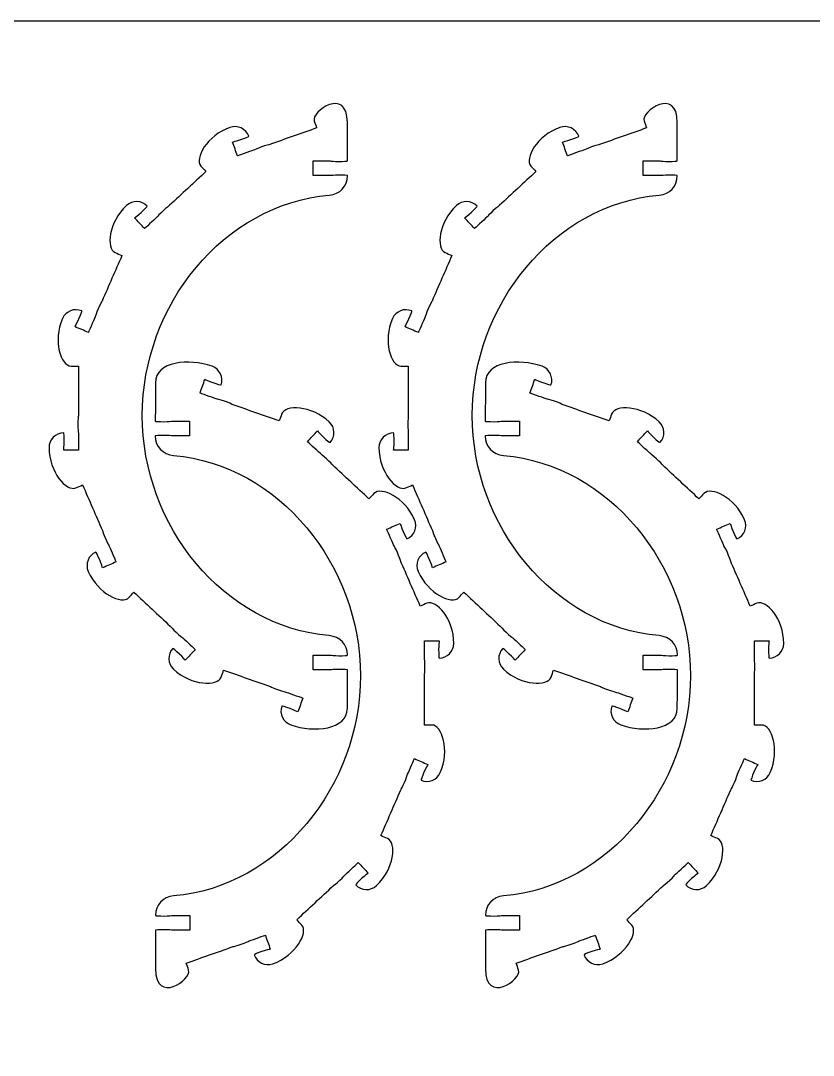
# Model space of a CAD drawing. Extents: x 0 to 580, y 0 to 450.
# Drawn here: x 255.8 to 418, y 238.6 to 450.2 of the extents above; entities that cross this region are included whole.
import ezdxf

# ---------------------------------------------------------------- set-up
doc = ezdxf.new("R2010")
doc.units = 0
doc.header["$MEASUREMENT"] = 0
doc.layers.add('DEFAULT', color=18, linetype='CONTINUOUS')

msp = doc.modelspace()

# ---------------------------------------------------------------- linework, layer by layer
at = {"layer": 'DEFAULT', "color": 18}
msp.add_lwpolyline([(580.18, 0.18), (0.18, 0.18), (0.18, 450.18), (580.18, 450.18)], close=True, dxfattribs=at)
at = {"layer": 'DEFAULT', "color": 1}
for points, knots in [([(322.72, 320.42), (322.72, 320.36), (321.93, 320.32), (320.97, 320.32), (320, 320.32), (319.39, 320.42), (319.22, 320.42), (318.05, 320.42), (316.88, 320.42), (315.72, 320.42), (315.72, 319.42), (315.72, 318.42), (315.72, 317.42), (316.88, 317.42), (318.05, 317.42), (319.22, 317.42), (319.39, 317.42), (320, 317.52), (320.97, 317.52), (321.93, 317.52), (322.72, 317.47), (322.72, 317.42), (322.7, 314.8), (322.69, 312.19), (322.68, 309.57), (322.68, 305.16), (315.82, 304.52), (311.1, 306.18), (309.54, 306.73), (308.72, 308.44), (309.27, 310), (309.29, 310.06), (310.04, 309.84), (310.95, 309.52), (311.86, 309.19), (312.4, 308.9), (312.57, 308.84), (312.9, 309.78), (313.23, 310.73), (313.57, 311.67), (313.57, 311.67), (311.09, 312.54), (310.27, 312.83), (310.1, 312.89), (309.49, 313), (308.58, 313.32), (307.67, 313.64), (307.09, 313.95), (306.97, 314), (303.77, 315.12), (300.57, 316.25), (297.37, 317.38), (297.2, 316.91), (297.04, 316.44), (296.87, 315.96), (296.18, 314.01), (290.78, 314.15), (287.12, 317.56), (285.9, 318.69), (285.84, 320.58), (286.97, 321.79), (287, 321.83), (287.6, 321.34), (288.32, 320.67), (289.02, 320.02), (289.4, 319.53), (289.53, 319.41), (290.21, 320.14), (290.89, 320.87), (291.57, 321.6), (291.57, 321.6), (289.65, 323.39), (289.01, 323.99), (288.88, 324.11), (288.37, 324.45), (287.66, 325.11), (286.95, 325.77), (286.54, 326.29), (286.45, 326.37), (283.97, 328.69), (281.48, 331), (279, 333.31), (278.66, 332.94), (278.32, 332.58), (277.98, 332.21), (276.57, 330.7), (271.67, 332.98), (269.67, 337.56), (269.01, 339.08), (269.7, 340.85), (271.22, 341.51), (271.27, 341.53), (271.62, 340.83), (272.01, 339.94), (272.4, 339.06), (272.55, 338.46), (272.62, 338.3), (273.54, 338.7), (274.45, 339.1), (275.37, 339.5), (275.37, 339.5), (274.32, 341.9), (273.97, 342.71), (273.9, 342.87), (273.57, 343.38), (273.18, 344.27), (272.79, 345.16), (272.62, 345.79), (272.57, 345.91), (271.22, 349.02), (269.86, 352.13), (268.51, 355.24), (268.05, 355.04), (267.59, 354.84), (267.13, 354.64), (265.24, 353.82), (261.65, 357.87), (261.65, 362.87), (261.65, 364.53), (262.99, 365.87), (264.65, 365.87), (264.7, 365.87), (264.75, 365.09), (264.75, 364.12), (264.75, 363.15), (264.65, 362.55), (264.65, 362.37), (265.65, 362.37), (266.65, 362.37), (267.65, 362.37), (267.65, 363.54), (267.65, 364.7), (267.65, 365.87), (267.65, 366.04), (267.55, 366.65), (267.55, 367.62), (267.55, 368.59), (267.65, 369.24), (267.65, 369.37), (267.65, 372.76), (267.65, 376.15), (267.65, 379.54), (267.15, 379.54), (266.65, 379.54), (266.15, 379.54), (264.08, 379.54), (262.41, 384.69), (264.4, 389.27), (265.07, 390.79), (266.83, 391.49), (268.35, 390.83), (268.4, 390.81), (268.13, 390.07), (267.74, 389.18), (267.36, 388.3), (267.03, 387.78), (266.96, 387.62), (267.87, 387.22), (268.79, 386.82), (269.7, 386.42), (269.7, 386.42), (270.75, 388.83), (271.1, 389.63), (271.17, 389.79), (271.32, 390.39), (271.71, 391.27), (272.1, 392.16), (272.45, 392.72), (272.5, 392.84), (273.85, 395.95), (275.21, 399.06), (276.56, 402.16), (276.11, 402.36), (275.65, 402.56), (275.19, 402.76), (273.29, 403.59), (273.81, 408.97), (277.47, 412.38), (278.69, 413.51), (280.58, 413.44), (281.71, 412.23), (281.75, 412.19), (281.21, 411.63), (280.5, 410.96), (279.79, 410.31), (279.28, 409.96), (279.15, 409.84), (279.83, 409.11), (280.51, 408.38), (281.19, 407.65), (281.19, 407.65), (283.12, 409.44), (283.76, 410.04), (283.88, 410.16), (284.26, 410.64), (284.97, 411.3), (285.68, 411.96), (286.22, 412.33), (286.32, 412.42), (288.8, 414.73), (291.28, 417.04), (293.76, 419.35), (293.42, 419.72), (293.08, 420.09), (292.74, 420.45), (291.33, 421.96), (293.96, 426.7), (298.67, 428.36), (300.24, 428.91), (301.95, 428.09), (302.5, 426.53), (302.52, 426.48), (301.8, 426.17), (300.88, 425.85), (299.97, 425.53), (299.37, 425.42), (299.2, 425.36), (299.53, 424.42), (299.87, 423.48), (300.2, 422.53), (300.2, 422.53), (302.67, 423.41), (303.5, 423.7), (303.66, 423.76), (304.2, 424.05), (305.12, 424.37), (306.03, 424.7), (306.68, 424.82), (306.8, 424.86), (310, 425.99), (313.2, 427.12), (316.39, 428.24), (316.23, 428.72), (316.06, 429.19), (315.9, 429.66), (315.21, 431.61), (322.68, 436.8), (322.68, 429.34), (322.68, 426.73), (322.68, 424.12), (322.68, 421.5), (322.68, 421.45), (321.9, 421.4), (320.93, 421.4), (319.96, 421.4), (319.35, 421.5), (319.18, 421.5), (318.01, 421.5), (316.85, 421.5), (315.68, 421.5), (315.68, 420.5), (315.68, 419.5), (315.68, 418.5), (316.85, 418.5), (318.01, 418.5), (319.18, 418.5), (319.35, 418.5), (319.96, 418.6), (320.93, 418.6), (321.9, 418.6), (322.68, 418.56), (322.68, 418.5), (322.68, 416.29), (321.18, 414.69), (318.98, 414.5), (297.31, 412.6), (280.73, 391.97), (280.73, 369.46), (280.73, 346.95), (297.31, 326.31), (318.98, 324.42), (321.18, 324.22), (322.72, 322.63), (322.72, 320.42)], [1, 1, 1, 1, 2, 2, 2, 3, 3, 3, 12.921, 12.921, 12.921, 21.425, 21.425, 21.425, 31.346, 31.346, 31.346, 32.346, 32.346, 32.346, 33.346, 33.346, 33.346, 55.573262, 55.573262, 55.573262, 56.573262, 56.573262, 56.573262, 57.573262, 57.573262, 57.573262, 58.573262, 58.573262, 58.573262, 59.573262, 59.573262, 59.573262, 68.073766, 68.073766, 68.073766, 69.073766, 69.073766, 69.073766, 70.073766, 70.073766, 70.073766, 71.073766, 71.073766, 71.073766, 99.91546, 99.91546, 99.91546, 104.167459, 104.167459, 104.167459, 105.167459, 105.167459, 105.167459, 106.167459, 106.167459, 106.167459, 107.167459, 107.167459, 107.167459, 108.167459, 108.167459, 108.167459, 116.666616, 116.666616, 116.666616, 117.666616, 117.666616, 117.666616, 118.666616, 118.666616, 118.666616, 119.666616, 119.666616, 119.666616, 148.508766, 148.508766, 148.508766, 152.760489, 152.760489, 152.760489, 153.760489, 153.760489, 153.760489, 154.760489, 154.760489, 154.760489, 155.760489, 155.760489, 155.760489, 156.760489, 156.760489, 156.760489, 165.261293, 165.261293, 165.261293, 166.261293, 166.261293, 166.261293, 167.261293, 167.261293, 167.261293, 168.261293, 168.261293, 168.261293, 197.103275, 197.103275, 197.103275, 201.355451, 201.355451, 201.355451, 202.355451, 202.355451, 202.355451, 203.355451, 203.355451, 203.355451, 204.355451, 204.355451, 204.355451, 205.355451, 205.355451, 205.355451, 213.855451, 213.855451, 213.855451, 223.774451, 223.774451, 223.774451, 224.774451, 224.774451, 224.774451, 225.774451, 225.774451, 225.774451, 254.616452, 254.616452, 254.616452, 258.868452, 258.868452, 258.868452, 259.868452, 259.868452, 259.868452, 260.868452, 260.868452, 260.868452, 261.868452, 261.868452, 261.868452, 262.868452, 262.868452, 262.868452, 271.367939, 271.367939, 271.367939, 272.367939, 272.367939, 272.367939, 273.367939, 273.367939, 273.367939, 274.367939, 274.367939, 274.367939, 303.210438, 303.210438, 303.210438, 307.462215, 307.462215, 307.462215, 308.462215, 308.462215, 308.462215, 309.462215, 309.462215, 309.462215, 310.462215, 310.462215, 310.462215, 311.462215, 311.462215, 311.462215, 319.962104, 319.962104, 319.962104, 320.962104, 320.962104, 320.962104, 321.962104, 321.962104, 321.962104, 322.962104, 322.962104, 322.962104, 351.803471, 351.803471, 351.803471, 356.055195, 356.055195, 356.055195, 357.055195, 357.055195, 357.055195, 358.055195, 358.055195, 358.055195, 359.055195, 359.055195, 359.055195, 360.055195, 360.055195, 360.055195, 368.554756, 368.554756, 368.554756, 369.554756, 369.554756, 369.554756, 370.554756, 370.554756, 370.554756, 371.554756, 371.554756, 371.554756, 400.39645, 400.39645, 400.39645, 404.648449, 404.648449, 404.648449, 405.648449, 405.648449, 405.648449, 427.875449, 427.875449, 427.875449, 428.875449, 428.875449, 428.875449, 429.875449, 429.875449, 429.875449, 439.796449, 439.796449, 439.796449, 448.300449, 448.300449, 448.300449, 458.221449, 458.221449, 458.221449, 459.221449, 459.221449, 459.221449, 460.221449, 460.221449, 460.221449, 461.221449, 461.221449, 461.221449, 462.221449, 462.221449, 462.221449, 463.221449, 463.221449, 463.221449, 464.221449, 464.221449, 464.221449, 464.221449]), ([(390.22, 320.42), (390.22, 320.36), (389.44, 320.32), (388.47, 320.32), (387.5, 320.32), (386.9, 320.42), (386.72, 320.42), (385.55, 320.42), (384.39, 320.42), (383.22, 320.42), (383.22, 319.42), (383.22, 318.42), (383.22, 317.42), (384.39, 317.42), (385.55, 317.42), (386.72, 317.42), (386.9, 317.42), (387.5, 317.52), (388.47, 317.52), (389.44, 317.52), (390.22, 317.47), (390.22, 317.42), (390.21, 314.8), (390.2, 312.19), (390.18, 309.57), (390.18, 305.16), (383.32, 304.52), (378.61, 306.18), (377.04, 306.73), (376.22, 308.44), (376.77, 310), (376.79, 310.06), (377.54, 309.84), (378.46, 309.52), (379.37, 309.19), (379.91, 308.9), (380.07, 308.84), (380.41, 309.78), (380.74, 310.73), (381.07, 311.67), (381.07, 311.67), (378.6, 312.54), (377.77, 312.83), (377.6, 312.89), (377, 313), (376.09, 313.32), (375.17, 313.64), (374.59, 313.95), (374.47, 314), (371.27, 315.12), (368.07, 316.25), (364.87, 317.38), (364.71, 316.91), (364.54, 316.44), (364.38, 315.96), (363.69, 314.01), (358.28, 314.15), (354.62, 317.56), (353.41, 318.69), (353.34, 320.58), (354.47, 321.79), (354.51, 321.83), (355.11, 321.34), (355.82, 320.67), (356.53, 320.02), (356.9, 319.53), (357.03, 319.41), (357.71, 320.14), (358.4, 320.87), (359.08, 321.6), (359.08, 321.6), (357.16, 323.39), (356.52, 323.99), (356.39, 324.11), (355.87, 324.45), (355.17, 325.11), (354.46, 325.77), (354.05, 326.29), (353.95, 326.37), (351.47, 328.69), (348.99, 331), (346.51, 333.31), (346.17, 332.94), (345.83, 332.58), (345.49, 332.21), (344.08, 330.7), (339.17, 332.98), (337.17, 337.56), (336.51, 339.08), (337.21, 340.85), (338.73, 341.51), (338.77, 341.53), (339.13, 340.83), (339.52, 339.94), (339.9, 339.06), (340.05, 338.46), (340.12, 338.3), (341.04, 338.7), (341.96, 339.1), (342.87, 339.5), (342.87, 339.5), (341.83, 341.9), (341.48, 342.71), (341.4, 342.87), (341.07, 343.38), (340.69, 344.27), (340.3, 345.16), (340.13, 345.79), (340.08, 345.91), (338.72, 349.02), (337.37, 352.13), (336.01, 355.24), (335.55, 355.04), (335.1, 354.84), (334.64, 354.64), (332.74, 353.82), (329.15, 357.87), (329.15, 362.87), (329.15, 364.53), (330.5, 365.87), (332.15, 365.87), (332.21, 365.87), (332.25, 365.09), (332.25, 364.12), (332.25, 363.15), (332.15, 362.55), (332.15, 362.37), (333.15, 362.37), (334.15, 362.37), (335.15, 362.37), (335.15, 363.54), (335.15, 364.7), (335.15, 365.87), (335.15, 366.04), (335.05, 366.65), (335.05, 367.62), (335.05, 368.59), (335.15, 369.24), (335.15, 369.37), (335.15, 372.76), (335.15, 376.15), (335.15, 379.54), (334.65, 379.54), (334.15, 379.54), (333.65, 379.54), (331.58, 379.54), (329.91, 384.69), (331.91, 389.27), (332.57, 390.79), (334.34, 391.49), (335.86, 390.83), (335.91, 390.81), (335.64, 390.07), (335.25, 389.18), (334.86, 388.3), (334.53, 387.78), (334.46, 387.62), (335.38, 387.22), (336.29, 386.82), (337.21, 386.42), (337.21, 386.42), (338.26, 388.83), (338.61, 389.63), (338.68, 389.79), (338.83, 390.39), (339.22, 391.27), (339.6, 392.16), (339.95, 392.72), (340.01, 392.84), (341.36, 395.95), (342.71, 399.06), (344.07, 402.16), (343.61, 402.36), (343.15, 402.56), (342.69, 402.76), (340.8, 403.59), (341.32, 408.97), (344.98, 412.38), (346.19, 413.51), (348.09, 413.44), (349.22, 412.23), (349.25, 412.19), (348.71, 411.63), (348, 410.96), (347.3, 410.31), (346.79, 409.96), (346.66, 409.84), (347.34, 409.11), (348.02, 408.38), (348.7, 407.65), (348.7, 407.65), (350.62, 409.44), (351.26, 410.04), (351.39, 410.16), (351.77, 410.64), (352.47, 411.3), (353.18, 411.96), (353.73, 412.33), (353.82, 412.42), (356.3, 414.73), (358.79, 417.04), (361.27, 419.35), (360.93, 419.72), (360.59, 420.09), (360.25, 420.45), (358.84, 421.96), (361.46, 426.7), (366.18, 428.36), (367.74, 428.91), (369.45, 428.09), (370.01, 426.53), (370.02, 426.48), (369.3, 426.17), (368.39, 425.85), (367.48, 425.53), (366.87, 425.42), (366.71, 425.36), (367.04, 424.42), (367.37, 423.48), (367.7, 422.53), (367.7, 422.53), (370.18, 423.41), (371, 423.7), (371.17, 423.76), (371.71, 424.05), (372.62, 424.37), (373.54, 424.7), (374.18, 424.82), (374.3, 424.86), (377.5, 425.99), (380.7, 427.12), (383.9, 428.24), (383.73, 428.72), (383.57, 429.19), (383.4, 429.66), (382.71, 431.61), (390.18, 436.8), (390.18, 429.34), (390.18, 426.73), (390.18, 424.12), (390.18, 421.5), (390.18, 421.45), (389.4, 421.4), (388.43, 421.4), (387.47, 421.4), (386.86, 421.5), (386.68, 421.5), (385.52, 421.5), (384.35, 421.5), (383.18, 421.5), (383.18, 420.5), (383.18, 419.5), (383.18, 418.5), (384.35, 418.5), (385.52, 418.5), (386.68, 418.5), (386.86, 418.5), (387.47, 418.6), (388.43, 418.6), (389.4, 418.6), (390.18, 418.56), (390.18, 418.5), (390.18, 416.29), (388.69, 414.69), (386.48, 414.5), (364.81, 412.6), (348.24, 391.97), (348.24, 369.46), (348.24, 346.95), (364.81, 326.31), (386.48, 324.42), (388.69, 324.22), (390.22, 322.63), (390.22, 320.42)], [1, 1, 1, 1, 2, 2, 2, 3, 3, 3, 12.922, 12.922, 12.922, 21.426, 21.426, 21.426, 31.348, 31.348, 31.348, 32.348, 32.348, 32.348, 33.348, 33.348, 33.348, 55.575262, 55.575262, 55.575262, 56.575262, 56.575262, 56.575262, 57.575262, 57.575262, 57.575262, 58.575262, 58.575262, 58.575262, 59.575262, 59.575262, 59.575262, 68.076099, 68.076099, 68.076099, 69.076099, 69.076099, 69.076099, 70.076099, 70.076099, 70.076099, 71.076099, 71.076099, 71.076099, 99.917793, 99.917793, 99.917793, 104.169792, 104.169792, 104.169792, 105.169792, 105.169792, 105.169792, 106.169792, 106.169792, 106.169792, 107.169792, 107.169792, 107.169792, 108.169792, 108.169792, 108.169792, 116.668949, 116.668949, 116.668949, 117.668949, 117.668949, 117.668949, 118.668949, 118.668949, 118.668949, 119.668949, 119.668949, 119.668949, 148.511098, 148.511098, 148.511098, 152.763503, 152.763503, 152.763503, 153.763503, 153.763503, 153.763503, 154.763503, 154.763503, 154.763503, 155.763503, 155.763503, 155.763503, 156.763503, 156.763503, 156.763503, 165.264307, 165.264307, 165.264307, 166.264307, 166.264307, 166.264307, 167.264307, 167.264307, 167.264307, 168.264307, 168.264307, 168.264307, 197.106289, 197.106289, 197.106289, 201.358465, 201.358465, 201.358465, 202.358465, 202.358465, 202.358465, 203.358465, 203.358465, 203.358465, 204.358465, 204.358465, 204.358465, 205.358465, 205.358465, 205.358465, 213.858465, 213.858465, 213.858465, 223.777465, 223.777465, 223.777465, 224.777465, 224.777465, 224.777465, 225.777465, 225.777465, 225.777465, 254.619465, 254.619465, 254.619465, 258.871465, 258.871465, 258.871465, 259.871465, 259.871465, 259.871465, 260.871465, 260.871465, 260.871465, 261.871465, 261.871465, 261.871465, 262.871465, 262.871465, 262.871465, 271.370953, 271.370953, 271.370953, 272.370953, 272.370953, 272.370953, 273.370953, 273.370953, 273.370953, 274.370953, 274.370953, 274.370953, 303.213452, 303.213452, 303.213452, 307.465229, 307.465229, 307.465229, 308.465229, 308.465229, 308.465229, 309.465229, 309.465229, 309.465229, 310.465229, 310.465229, 310.465229, 311.465229, 311.465229, 311.465229, 319.965118, 319.965118, 319.965118, 320.965118, 320.965118, 320.965118, 321.965118, 321.965118, 321.965118, 322.965118, 322.965118, 322.965118, 351.806485, 351.806485, 351.806485, 356.058209, 356.058209, 356.058209, 357.058209, 357.058209, 357.058209, 358.058209, 358.058209, 358.058209, 359.058209, 359.058209, 359.058209, 360.058209, 360.058209, 360.058209, 368.557769, 368.557769, 368.557769, 369.557769, 369.557769, 369.557769, 370.557769, 370.557769, 370.557769, 371.557769, 371.557769, 371.557769, 400.399464, 400.399464, 400.399464, 404.651463, 404.651463, 404.651463, 405.651463, 405.651463, 405.651463, 427.878463, 427.878463, 427.878463, 428.878463, 428.878463, 428.878463, 429.878463, 429.878463, 429.878463, 439.799463, 439.799463, 439.799463, 448.303463, 448.303463, 448.303463, 458.224463, 458.224463, 458.224463, 459.224463, 459.224463, 459.224463, 460.224463, 460.224463, 460.224463, 461.224463, 461.224463, 461.224463, 462.224463, 462.224463, 462.224463, 463.224463, 463.224463, 463.224463, 464.224463, 464.224463, 464.224463, 464.224463]), ([(283.39, 365.28), (283.39, 365.33), (284.17, 365.38), (285.14, 365.38), (286.11, 365.38), (286.71, 365.28), (286.89, 365.28), (288.06, 365.28), (289.22, 365.28), (290.39, 365.28), (290.39, 366.28), (290.39, 367.28), (290.39, 368.28), (289.22, 368.28), (288.06, 368.28), (286.89, 368.28), (286.71, 368.28), (286.11, 368.18), (285.14, 368.18), (284.17, 368.18), (283.39, 368.22), (283.39, 368.28), (283.4, 370.89), (283.41, 373.51), (283.43, 376.12), (283.43, 380.54), (290.29, 381.18), (295, 379.52), (296.57, 378.96), (297.39, 377.25), (296.84, 375.69), (296.82, 375.64), (296.07, 375.86), (295.15, 376.18), (294.24, 376.5), (293.7, 376.79), (293.54, 376.85), (293.2, 375.91), (292.87, 374.97), (292.54, 374.03), (292.54, 374.03), (295.01, 373.15), (295.84, 372.86), (296.01, 372.8), (296.61, 372.69), (297.52, 372.37), (298.44, 372.05), (299.02, 371.74), (299.14, 371.7), (302.34, 370.57), (305.54, 369.44), (308.74, 368.32), (308.9, 368.79), (309.07, 369.26), (309.24, 369.73), (309.92, 371.68), (315.33, 371.55), (318.99, 368.14), (320.2, 367.01), (320.27, 365.11), (319.14, 363.9), (319.1, 363.86), (318.5, 364.36), (317.79, 365.02), (317.08, 365.68), (316.71, 366.16), (316.58, 366.28), (315.9, 365.55), (315.21, 364.82), (314.53, 364.09), (314.53, 364.09), (316.45, 362.3), (317.1, 361.71), (317.22, 361.59), (317.74, 361.24), (318.44, 360.59), (319.15, 359.92), (319.56, 359.41), (319.66, 359.32), (322.14, 357.01), (324.62, 354.7), (327.1, 352.39), (327.44, 352.75), (327.78, 353.12), (328.12, 353.48), (329.53, 355), (334.44, 352.72), (336.44, 348.14), (337.1, 346.61), (336.4, 344.85), (334.88, 344.19), (334.84, 344.17), (334.48, 344.86), (334.09, 345.75), (333.71, 346.64), (333.56, 347.23), (333.49, 347.39), (332.57, 347), (331.65, 346.6), (330.74, 346.2), (330.74, 346.2), (331.79, 343.79), (332.13, 342.99), (332.21, 342.83), (332.54, 342.31), (332.92, 341.42), (333.31, 340.53), (333.48, 339.9), (333.53, 339.78), (334.89, 336.67), (336.24, 333.56), (337.6, 330.45), (338.06, 330.65), (338.51, 330.85), (338.97, 331.05), (340.87, 331.88), (344.46, 327.83), (344.46, 322.83), (344.46, 321.17), (343.11, 319.83), (341.46, 319.83), (341.4, 319.83), (341.36, 320.61), (341.36, 321.58), (341.36, 322.54), (341.46, 323.15), (341.46, 323.33), (340.46, 323.33), (339.46, 323.33), (338.46, 323.33), (338.46, 322.16), (338.46, 320.99), (338.46, 319.83), (338.46, 319.65), (338.56, 319.04), (338.56, 318.08), (338.56, 317.11), (338.46, 316.46), (338.46, 316.33), (338.46, 312.94), (338.46, 309.54), (338.46, 306.15), (338.96, 306.15), (339.46, 306.15), (339.96, 306.15), (342.03, 306.15), (343.7, 301), (341.7, 296.42), (341.04, 294.9), (339.27, 294.21), (337.75, 294.87), (337.7, 294.89), (337.97, 295.62), (338.36, 296.51), (338.75, 297.4), (339.08, 297.91), (339.15, 298.08), (338.23, 298.48), (337.32, 298.88), (336.4, 299.27), (336.4, 299.27), (335.35, 296.87), (335, 296.07), (334.93, 295.9), (334.78, 295.31), (334.39, 294.42), (334.01, 293.53), (333.66, 292.98), (333.61, 292.86), (332.25, 289.75), (330.9, 286.64), (329.54, 283.53), (330, 283.33), (330.46, 283.13), (330.92, 282.93), (332.81, 282.1), (332.29, 276.72), (328.63, 273.31), (327.42, 272.18), (325.52, 272.25), (324.39, 273.47), (324.36, 273.5), (324.9, 274.07), (325.61, 274.73), (326.31, 275.39), (326.82, 275.73), (326.95, 275.85), (326.27, 276.58), (325.59, 277.31), (324.91, 278.04), (324.91, 278.04), (322.99, 276.26), (322.35, 275.66), (322.22, 275.54), (321.84, 275.05), (321.14, 274.39), (320.43, 273.73), (319.88, 273.36), (319.79, 273.27), (317.31, 270.96), (314.82, 268.65), (312.34, 266.34), (312.68, 265.98), (313.02, 265.61), (313.36, 265.24), (314.77, 263.73), (312.15, 259), (307.43, 257.34), (305.87, 256.79), (304.16, 257.6), (303.6, 259.17), (303.59, 259.22), (304.31, 259.52), (305.22, 259.84), (306.13, 260.17), (306.74, 260.27), (306.9, 260.33), (306.57, 261.28), (306.24, 262.22), (305.91, 263.16), (305.91, 263.16), (303.43, 262.29), (302.61, 262), (302.44, 261.94), (301.9, 261.64), (300.99, 261.32), (300.07, 261), (299.43, 260.88), (299.31, 260.83), (296.11, 259.71), (292.91, 258.58), (289.71, 257.45), (289.88, 256.98), (290.04, 256.51), (290.21, 256.04), (290.9, 254.09), (283.43, 248.89), (283.43, 256.35), (283.43, 258.97), (283.43, 261.58), (283.43, 264.19), (283.43, 264.25), (284.21, 264.29), (285.18, 264.29), (286.14, 264.29), (286.75, 264.19), (286.93, 264.19), (288.09, 264.19), (289.26, 264.19), (290.43, 264.19), (290.43, 265.19), (290.43, 266.19), (290.43, 267.19), (289.26, 267.19), (288.09, 267.19), (286.93, 267.19), (286.75, 267.19), (286.14, 267.09), (285.18, 267.09), (284.21, 267.09), (283.43, 267.14), (283.43, 267.19), (283.43, 269.4), (284.92, 271), (287.13, 271.19), (308.8, 273.09), (325.37, 293.73), (325.37, 316.24), (325.37, 338.74), (308.8, 359.38), (287.13, 361.28), (284.92, 361.47), (283.39, 363.07), (283.39, 365.28)], [1, 1, 1, 1, 2, 2, 2, 3, 3, 3, 12.921, 12.921, 12.921, 21.425, 21.425, 21.425, 31.346, 31.346, 31.346, 32.346, 32.346, 32.346, 33.346, 33.346, 33.346, 55.573262, 55.573262, 55.573262, 56.573262, 56.573262, 56.573262, 57.573262, 57.573262, 57.573262, 58.573262, 58.573262, 58.573262, 59.573262, 59.573262, 59.573262, 68.073766, 68.073766, 68.073766, 69.073766, 69.073766, 69.073766, 70.073766, 70.073766, 70.073766, 71.073766, 71.073766, 71.073766, 99.91546, 99.91546, 99.91546, 104.167459, 104.167459, 104.167459, 105.167459, 105.167459, 105.167459, 106.167459, 106.167459, 106.167459, 107.167459, 107.167459, 107.167459, 108.167459, 108.167459, 108.167459, 116.666616, 116.666616, 116.666616, 117.666616, 117.666616, 117.666616, 118.666616, 118.666616, 118.666616, 119.666616, 119.666616, 119.666616, 148.508766, 148.508766, 148.508766, 152.760489, 152.760489, 152.760489, 153.760489, 153.760489, 153.760489, 154.760489, 154.760489, 154.760489, 155.760489, 155.760489, 155.760489, 156.760489, 156.760489, 156.760489, 165.261293, 165.261293, 165.261293, 166.261293, 166.261293, 166.261293, 167.261293, 167.261293, 167.261293, 168.261293, 168.261293, 168.261293, 197.103674, 197.103674, 197.103674, 201.355851, 201.355851, 201.355851, 202.355851, 202.355851, 202.355851, 203.355851, 203.355851, 203.355851, 204.355851, 204.355851, 204.355851, 205.355851, 205.355851, 205.355851, 213.855851, 213.855851, 213.855851, 223.775851, 223.775851, 223.775851, 224.775851, 224.775851, 224.775851, 225.775851, 225.775851, 225.775851, 254.617851, 254.617851, 254.617851, 258.868851, 258.868851, 258.868851, 259.868851, 259.868851, 259.868851, 260.868851, 260.868851, 260.868851, 261.868851, 261.868851, 261.868851, 262.868851, 262.868851, 262.868851, 271.368339, 271.368339, 271.368339, 272.368339, 272.368339, 272.368339, 273.368339, 273.368339, 273.368339, 274.368339, 274.368339, 274.368339, 303.210838, 303.210838, 303.210838, 307.462615, 307.462615, 307.462615, 308.462615, 308.462615, 308.462615, 309.462615, 309.462615, 309.462615, 310.462615, 310.462615, 310.462615, 311.462615, 311.462615, 311.462615, 319.962503, 319.962503, 319.962503, 320.962503, 320.962503, 320.962503, 321.962503, 321.962503, 321.962503, 322.962503, 322.962503, 322.962503, 351.803871, 351.803871, 351.803871, 356.055594, 356.055594, 356.055594, 357.055594, 357.055594, 357.055594, 358.055594, 358.055594, 358.055594, 359.055594, 359.055594, 359.055594, 360.055594, 360.055594, 360.055594, 368.555155, 368.555155, 368.555155, 369.555155, 369.555155, 369.555155, 370.555155, 370.555155, 370.555155, 371.555155, 371.555155, 371.555155, 400.396849, 400.396849, 400.396849, 404.648848, 404.648848, 404.648848, 405.648848, 405.648848, 405.648848, 427.875848, 427.875848, 427.875848, 428.875848, 428.875848, 428.875848, 429.875848, 429.875848, 429.875848, 439.796848, 439.796848, 439.796848, 448.300848, 448.300848, 448.300848, 458.221848, 458.221848, 458.221848, 459.221848, 459.221848, 459.221848, 460.221848, 460.221848, 460.221848, 461.221848, 461.221848, 461.221848, 462.221848, 462.221848, 462.221848, 463.221848, 463.221848, 463.221848, 464.221848, 464.221848, 464.221848, 464.221848]), ([(350.89, 365.28), (350.89, 365.33), (351.68, 365.38), (352.64, 365.38), (353.61, 365.38), (354.22, 365.28), (354.39, 365.28), (355.56, 365.28), (356.73, 365.28), (357.89, 365.28), (357.89, 366.28), (357.89, 367.28), (357.89, 368.28), (356.73, 368.28), (355.56, 368.28), (354.39, 368.28), (354.22, 368.28), (353.61, 368.18), (352.64, 368.18), (351.68, 368.18), (350.89, 368.22), (350.89, 368.28), (350.91, 370.89), (350.92, 373.51), (350.93, 376.12), (350.93, 380.54), (357.79, 381.18), (362.51, 379.52), (364.07, 378.96), (364.89, 377.25), (364.34, 375.69), (364.32, 375.64), (363.57, 375.86), (362.66, 376.18), (361.75, 376.5), (361.21, 376.79), (361.04, 376.85), (360.71, 375.91), (360.38, 374.97), (360.04, 374.03), (360.04, 374.03), (362.52, 373.15), (363.34, 372.86), (363.51, 372.8), (364.12, 372.69), (365.03, 372.37), (365.94, 372.05), (366.52, 371.74), (366.65, 371.7), (369.84, 370.57), (373.04, 369.44), (376.24, 368.32), (376.41, 368.79), (376.57, 369.26), (376.74, 369.73), (377.43, 371.68), (382.83, 371.55), (386.49, 368.14), (387.71, 367.01), (387.77, 365.11), (386.64, 363.9), (386.61, 363.86), (386.01, 364.36), (385.3, 365.02), (384.59, 365.68), (384.21, 366.16), (384.08, 366.28), (383.4, 365.55), (382.72, 364.82), (382.04, 364.09), (382.04, 364.09), (383.96, 362.3), (384.6, 361.71), (384.73, 361.59), (385.24, 361.24), (385.95, 360.59), (386.66, 359.92), (387.07, 359.41), (387.16, 359.32), (389.64, 357.01), (392.13, 354.7), (394.61, 352.39), (394.95, 352.75), (395.29, 353.12), (395.63, 353.48), (397.04, 355), (401.94, 352.72), (403.94, 348.14), (404.6, 346.61), (403.91, 344.85), (402.39, 344.19), (402.34, 344.17), (401.99, 344.86), (401.6, 345.75), (401.21, 346.64), (401.06, 347.23), (400.99, 347.39), (400.07, 347), (399.16, 346.6), (398.24, 346.2), (398.24, 346.2), (399.29, 343.79), (399.64, 342.99), (399.71, 342.83), (400.04, 342.31), (400.43, 341.42), (400.82, 340.53), (400.99, 339.9), (401.04, 339.78), (402.39, 336.67), (403.75, 333.56), (405.1, 330.45), (405.56, 330.65), (406.02, 330.85), (406.48, 331.05), (408.37, 331.88), (411.96, 327.83), (411.96, 322.83), (411.96, 321.17), (410.62, 319.83), (408.96, 319.83), (408.91, 319.83), (408.86, 320.61), (408.86, 321.58), (408.86, 322.54), (408.96, 323.15), (408.96, 323.33), (407.96, 323.33), (406.96, 323.33), (405.96, 323.33), (405.96, 322.16), (405.96, 320.99), (405.96, 319.83), (405.96, 319.65), (406.06, 319.04), (406.06, 318.08), (406.06, 317.11), (405.96, 316.46), (405.96, 316.33), (405.96, 312.94), (405.96, 309.54), (405.96, 306.15), (406.46, 306.15), (406.96, 306.15), (407.46, 306.15), (409.53, 306.15), (411.2, 301), (409.21, 296.42), (408.54, 294.9), (406.78, 294.21), (405.26, 294.87), (405.21, 294.89), (405.48, 295.62), (405.87, 296.51), (406.25, 297.4), (406.58, 297.91), (406.65, 298.08), (405.74, 298.48), (404.82, 298.88), (403.91, 299.27), (403.91, 299.27), (402.86, 296.87), (402.51, 296.07), (402.44, 295.9), (402.29, 295.31), (401.9, 294.42), (401.51, 293.53), (401.16, 292.98), (401.11, 292.86), (399.76, 289.75), (398.4, 286.64), (397.05, 283.53), (397.5, 283.33), (397.96, 283.13), (398.42, 282.93), (400.32, 282.1), (399.8, 276.72), (396.14, 273.31), (394.92, 272.18), (393.03, 272.25), (391.9, 273.47), (391.86, 273.5), (392.4, 274.07), (393.11, 274.73), (393.82, 275.39), (394.33, 275.73), (394.46, 275.85), (393.78, 276.58), (393.1, 277.31), (392.42, 278.04), (392.42, 278.04), (390.49, 276.26), (389.85, 275.66), (389.73, 275.54), (389.35, 275.05), (388.64, 274.39), (387.93, 273.73), (387.39, 273.36), (387.29, 273.27), (384.81, 270.96), (382.33, 268.65), (379.85, 266.34), (380.19, 265.98), (380.53, 265.61), (380.87, 265.24), (382.28, 263.73), (379.65, 259), (374.94, 257.34), (373.37, 256.79), (371.66, 257.6), (371.11, 259.17), (371.09, 259.22), (371.81, 259.52), (372.73, 259.84), (373.64, 260.17), (374.24, 260.27), (374.41, 260.33), (374.08, 261.28), (373.74, 262.22), (373.41, 263.16), (373.41, 263.16), (370.94, 262.29), (370.11, 262), (369.95, 261.94), (369.41, 261.64), (368.49, 261.32), (367.58, 261), (366.93, 260.88), (366.81, 260.83), (363.61, 259.71), (360.41, 258.58), (357.22, 257.45), (357.38, 256.98), (357.55, 256.51), (357.71, 256.04), (358.4, 254.09), (350.93, 248.89), (350.93, 256.35), (350.93, 258.97), (350.93, 261.58), (350.93, 264.19), (350.93, 264.25), (351.71, 264.29), (352.68, 264.29), (353.65, 264.29), (354.26, 264.19), (354.43, 264.19), (355.6, 264.19), (356.77, 264.19), (357.93, 264.19), (357.93, 265.19), (357.93, 266.19), (357.93, 267.19), (356.77, 267.19), (355.6, 267.19), (354.43, 267.19), (354.26, 267.19), (353.65, 267.09), (352.68, 267.09), (351.71, 267.09), (350.93, 267.14), (350.93, 267.19), (350.93, 269.4), (352.43, 271), (354.63, 271.19), (376.3, 273.09), (392.88, 293.73), (392.88, 316.24), (392.88, 338.74), (376.3, 359.38), (354.63, 361.28), (352.43, 361.47), (350.89, 363.07), (350.89, 365.28)], [1, 1, 1, 1, 2, 2, 2, 3, 3, 3, 12.922, 12.922, 12.922, 21.426, 21.426, 21.426, 31.348, 31.348, 31.348, 32.348, 32.348, 32.348, 33.348, 33.348, 33.348, 55.575262, 55.575262, 55.575262, 56.575262, 56.575262, 56.575262, 57.575262, 57.575262, 57.575262, 58.575262, 58.575262, 58.575262, 59.575262, 59.575262, 59.575262, 68.076099, 68.076099, 68.076099, 69.076099, 69.076099, 69.076099, 70.076099, 70.076099, 70.076099, 71.076099, 71.076099, 71.076099, 99.917793, 99.917793, 99.917793, 104.169792, 104.169792, 104.169792, 105.169792, 105.169792, 105.169792, 106.169792, 106.169792, 106.169792, 107.169792, 107.169792, 107.169792, 108.169792, 108.169792, 108.169792, 116.668949, 116.668949, 116.668949, 117.668949, 117.668949, 117.668949, 118.668949, 118.668949, 118.668949, 119.668949, 119.668949, 119.668949, 148.511098, 148.511098, 148.511098, 152.763503, 152.763503, 152.763503, 153.763503, 153.763503, 153.763503, 154.763503, 154.763503, 154.763503, 155.763503, 155.763503, 155.763503, 156.763503, 156.763503, 156.763503, 165.264307, 165.264307, 165.264307, 166.264307, 166.264307, 166.264307, 167.264307, 167.264307, 167.264307, 168.264307, 168.264307, 168.264307, 197.106289, 197.106289, 197.106289, 201.358465, 201.358465, 201.358465, 202.358465, 202.358465, 202.358465, 203.358465, 203.358465, 203.358465, 204.358465, 204.358465, 204.358465, 205.358465, 205.358465, 205.358465, 213.858465, 213.858465, 213.858465, 223.778465, 223.778465, 223.778465, 224.778465, 224.778465, 224.778465, 225.778465, 225.778465, 225.778465, 254.620465, 254.620465, 254.620465, 258.872465, 258.872465, 258.872465, 259.872465, 259.872465, 259.872465, 260.872465, 260.872465, 260.872465, 261.872465, 261.872465, 261.872465, 262.872465, 262.872465, 262.872465, 271.371953, 271.371953, 271.371953, 272.371953, 272.371953, 272.371953, 273.371953, 273.371953, 273.371953, 274.371953, 274.371953, 274.371953, 303.214452, 303.214452, 303.214452, 307.466229, 307.466229, 307.466229, 308.466229, 308.466229, 308.466229, 309.466229, 309.466229, 309.466229, 310.466229, 310.466229, 310.466229, 311.466229, 311.466229, 311.466229, 319.966799, 319.966799, 319.966799, 320.966799, 320.966799, 320.966799, 321.966799, 321.966799, 321.966799, 322.966799, 322.966799, 322.966799, 351.808167, 351.808167, 351.808167, 356.05989, 356.05989, 356.05989, 357.05989, 357.05989, 357.05989, 358.05989, 358.05989, 358.05989, 359.05989, 359.05989, 359.05989, 360.05989, 360.05989, 360.05989, 368.559451, 368.559451, 368.559451, 369.559451, 369.559451, 369.559451, 370.559451, 370.559451, 370.559451, 371.559451, 371.559451, 371.559451, 400.401145, 400.401145, 400.401145, 404.653144, 404.653144, 404.653144, 405.653144, 405.653144, 405.653144, 427.880144, 427.880144, 427.880144, 428.880144, 428.880144, 428.880144, 429.880144, 429.880144, 429.880144, 439.801144, 439.801144, 439.801144, 448.305144, 448.305144, 448.305144, 458.226144, 458.226144, 458.226144, 459.226144, 459.226144, 459.226144, 460.226144, 460.226144, 460.226144, 461.226144, 461.226144, 461.226144, 462.226144, 462.226144, 462.226144, 463.226144, 463.226144, 463.226144, 464.226144, 464.226144, 464.226144, 464.226144])]:
    msp.add_open_spline(points, degree=3, knots=knots, dxfattribs=at)

doc.saveas('drawing.dxf')
